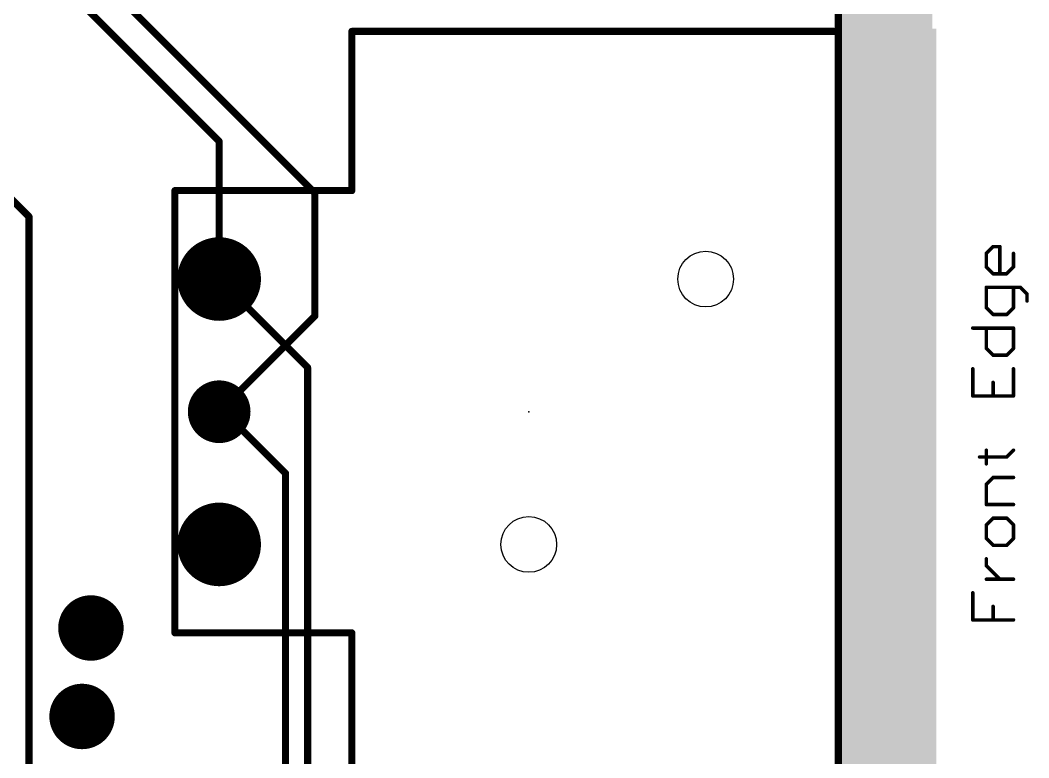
# Model space of a CAD drawing. Extents: x -23 to 84, y -8 to 75.
# Drawn here: x 37.47 to 66.43, y 25.48 to 46.66 of the extents above; entities that cross this region are included whole.
import ezdxf

# ---------------------------------------------------------------- set-up
doc = ezdxf.new("R2010")
doc.units = 0
for name, color, linetype in [('1', 12, 'CONTINUOUS'), ('16', 132, 'CONTINUOUS'), ('17', 110, 'CONTINUOUS'), ('20', 53, 'CONTINUOUS'), ('23', 53, 'CONTINUOUS'), ('51', 253, 'CONTINUOUS')]:
    doc.layers.add(name, color=color, linetype=linetype)

# ---------------------------------------------------------------- blocks, each defined once
blk = doc.blocks.new('RECT')
blk.add_solid([(-0.5, -0.5), (0.5, -0.5), (-0.5, 0.5), (0.5, 0.5)])
blk = doc.blocks.new('ROUNDP')
at = {"const_width": 0.5}
blk.add_lwpolyline([(0, -0.25, 1), (0, 0.25, 1), (0, -0.25)], format="xyb", dxfattribs=at)

msp = doc.modelspace()

# ---------------------------------------------------------------- linework, layer by layer
at = {"layer": '1', "const_width": 0.2032}
for points in [[(60.96, 0), (60.96, 68.58)], [(37.719, 41.021), (36.83, 41.91)], [(37.719, 19.685), (37.719, 41.021)], [(45.72, 36.69), (43.18, 39.23)], [(45.72, 10.528), (45.72, 36.69)], [(43.18, 35.42), (43.32, 35.42)], [(43.32, 35.42), (45.085, 33.655)], [(45.085, 33.655), (45.085, 13.703)]]:
    msp.add_lwpolyline(points, dxfattribs=at)
at = {"layer": '1', "const_width": 0.1016}
for points in [[(37.7698, 41.021, 1), (37.6682, 41.021)], [(37.6831, 40.9851, 1), (37.7549, 41.0569)], [(43.2159, 39.2659, 1), (43.1441, 39.1941)], [(45.7708, 36.69, 1), (45.6692, 36.69)], [(45.6841, 36.6541, 1), (45.7559, 36.7259)], [(43.18, 35.4708, 1), (43.18, 35.3692)], [(43.3559, 35.4559, 1), (43.2841, 35.3841)], [(43.32, 35.3692, 1), (43.32, 35.4708)], [(45.1358, 33.655, 1), (45.0342, 33.655)], [(45.0491, 33.6191, 1), (45.1209, 33.6909)]]:
    msp.add_lwpolyline(points, format="xyb", dxfattribs=at)
at = {"layer": '16', "const_width": 0.2032}
for points in [[(60.96, 0), (60.96, 68.58)], [(36.83, 50.8), (45.9295, 41.7005)], [(36.83, 49.53), (43.18, 43.18)], [(43.18, 43.18), (43.18, 39.23)], [(45.9295, 41.7005), (45.9295, 38.1696)], [(45.9295, 38.1696), (43.18, 35.42)]]:
    msp.add_lwpolyline(points, dxfattribs=at)
at = {"layer": '16', "const_width": 0.1016}
for points in [[(43.2308, 43.18, 1), (43.1292, 43.18)], [(43.1441, 43.1441, 1), (43.2159, 43.2159)], [(45.9804, 41.7005, 1), (45.8787, 41.7005)], [(45.8936, 41.6645, 1), (45.9655, 41.7364)], [(43.1292, 39.23, 1), (43.2308, 39.23)], [(45.9655, 38.1336, 1), (45.8936, 38.2055)], [(45.8787, 38.1696, 1), (45.9804, 38.1696)], [(43.1441, 35.4559, 1), (43.2159, 35.3841)]]:
    msp.add_lwpolyline(points, format="xyb", dxfattribs=at)
at = {"layer": '20', "const_width": 0.2032}
msp.add_lwpolyline([(60.96, 0), (60.96, 68.58)], dxfattribs=at)
at = {"layer": '20'}
for centre in [(57.15, 39.23), (52.07, 31.61)]:
    msp.add_circle(centre, 0.8001, dxfattribs=at)
at = {"layer": '23'}
for p in [(52.07, 35.42), (39.37, 29.21)]:
    msp.add_point(p, dxfattribs=at)
at = {"layer": '51'}
for points, const_width in [([(60.833, 46.342), (46.99, 46.342)], 0.2032), ([(46.99, 46.342), (46.99, 41.77)], 0.2032), ([(46.99, 41.77), (41.91, 41.77)], 0.2032), ([(41.91, 41.77), (41.91, 29.07)], 0.2032), ([(65.2096, 39.9661), (65.4045, 40.161)], 0.1016), ([(65.2096, 39.5763), (65.2096, 39.9661)], 0.1016), ([(65.4045, 40.161), (65.5994, 40.161)], 0.1016), ([(65.5994, 40.161), (65.5994, 39.3814)], 0.1016), ([(65.9892, 39.9661), (65.9892, 39.5763)], 0.1016), ([(65.4045, 39.3814), (65.2096, 39.5763)], 0.1016), ([(65.7943, 39.3814), (65.4045, 39.3814)], 0.1016), ([(65.9892, 39.5763), (65.7943, 39.3814)], 0.1016), ([(66.1841, 38.9916), (65.2096, 38.9916)], 0.1016), ([(65.2096, 38.9916), (65.2096, 38.4069)], 0.1016), ([(65.9892, 38.4069), (65.9892, 38.9916)], 0.1016), ([(66.379, 38.7967), (66.1841, 38.9916)], 0.1016), ([(66.379, 38.6018), (66.379, 38.7967)], 0.1016), ([(65.2096, 38.4069), (65.4045, 38.212)], 0.1016), ([(65.4045, 38.212), (65.7943, 38.212)], 0.1016), ([(65.7943, 38.212), (65.9892, 38.4069)], 0.1016), ([(64.8198, 37.8222), (65.9892, 37.8222)], 0.1016), ([(65.2096, 37.2375), (65.2096, 37.8222)], 0.1016), ([(65.9892, 37.8222), (65.9892, 37.2375)], 0.1016), ([(65.4045, 37.0426), (65.2096, 37.2375)], 0.1016), ([(65.7943, 37.0426), (65.4045, 37.0426)], 0.1016), ([(65.9892, 37.2375), (65.7943, 37.0426)], 0.1016), ([(64.8198, 36.6528), (64.8198, 35.8732)], 0.1016), ([(65.9892, 35.8732), (65.9892, 36.6528)], 0.1016), ([(65.4045, 35.8732), (65.4045, 36.263)], 0.1016), ([(64.8198, 35.8732), (65.9892, 35.8732)], 0.1016), ([(65.2096, 33.9242), (65.2096, 34.314)], 0.1016), ([(65.7943, 34.1191), (65.9892, 34.314)], 0.1016), ([(65.0147, 34.1191), (65.7943, 34.1191)], 0.1016), ([(65.2096, 33.3395), (65.4045, 33.5344)], 0.1016), ([(65.2096, 32.7548), (65.2096, 33.3395)], 0.1016), ([(65.4045, 33.5344), (65.9892, 33.5344)], 0.1016), ([(65.9892, 32.7548), (65.2096, 32.7548)], 0.1016), ([(65.4045, 32.365), (65.2096, 32.1701)], 0.1016), ([(65.2096, 32.1701), (65.2096, 31.7803)], 0.1016), ([(65.7943, 32.365), (65.4045, 32.365)], 0.1016), ([(65.9892, 32.1701), (65.7943, 32.365)], 0.1016), ([(65.9892, 31.7803), (65.9892, 32.1701)], 0.1016), ([(65.2096, 31.7803), (65.4045, 31.5854)], 0.1016), ([(65.4045, 31.5854), (65.7943, 31.5854)], 0.1016), ([(65.7943, 31.5854), (65.9892, 31.7803)], 0.1016), ([(65.2096, 31.0007), (65.2096, 31.1956)], 0.1016), ([(65.5994, 30.6109), (65.2096, 31.0007)], 0.1016), ([(65.9892, 30.6109), (65.2096, 30.6109)], 0.1016), ([(64.8198, 29.4415), (64.8198, 30.2211)], 0.1016), ([(65.4045, 29.4415), (65.4045, 29.8313)], 0.1016), ([(65.9892, 29.4415), (64.8198, 29.4415)], 0.1016), ([(41.91, 29.07), (46.99, 29.07)], 0.2032), ([(46.99, 29.07), (46.99, 24.498)], 0.2032)]:
    msp.add_lwpolyline(points, dxfattribs=dict(at, const_width=const_width))
for points, const_width in [([(46.99, 46.3928, 1), (46.99, 46.2912)], 0.1016), ([(47.0408, 46.342, 1), (46.9392, 46.342)], 0.1016), ([(60.833, 46.2912, 1), (60.833, 46.3928)], 0.1016), ([(41.91, 41.8208, 1), (41.91, 41.7192)], 0.1016), ([(41.9608, 41.77, 1), (41.8592, 41.77)], 0.1016), ([(46.9392, 41.77, 1), (47.0408, 41.77)], 0.1016), ([(46.99, 41.7192, 1), (46.99, 41.8208)], 0.1016), ([(65.235, 39.9661, 1), (65.1842, 39.9661)], 0.0508), ([(65.1916, 39.984, 1), (65.2276, 39.9481)], 0.0508), ([(65.4045, 40.1864, 1), (65.4045, 40.1356)], 0.0508), ([(65.4225, 40.143, 1), (65.3865, 40.1789)], 0.0508), ([(65.6248, 40.161, 1), (65.574, 40.161)], 0.0508), ([(65.5994, 40.1356, 1), (65.5994, 40.1864)], 0.0508), ([(66.0146, 39.9661, 1), (65.9638, 39.9661)], 0.0508), ([(65.2276, 39.5942, 1), (65.1916, 39.5583)], 0.0508), ([(65.1842, 39.5763, 1), (65.235, 39.5763)], 0.0508), ([(65.4045, 39.4068, 1), (65.4045, 39.356)], 0.0508), ([(65.3865, 39.3634, 1), (65.4225, 39.3993)], 0.0508), ([(65.574, 39.3814, 1), (65.6248, 39.3814)], 0.0508), ([(65.7763, 39.3993, 1), (65.8123, 39.3634)], 0.0508), ([(65.7943, 39.356, 1), (65.7943, 39.4068)], 0.0508), ([(65.9638, 39.5763, 1), (66.0146, 39.5763)], 0.0508), ([(66.0072, 39.5583, 1), (65.9712, 39.5942)], 0.0508), ([(65.2096, 39.017, 1), (65.2096, 38.9662)], 0.0508), ([(65.235, 38.9916, 1), (65.1842, 38.9916)], 0.0508), ([(66.0146, 38.9916, 1), (65.9638, 38.9916)], 0.0508), ([(66.2021, 39.0095, 1), (66.1661, 38.9736)], 0.0508), ([(66.1841, 38.9662, 1), (66.1841, 39.017)], 0.0508), ([(66.4044, 38.7967, 1), (66.3536, 38.7967)], 0.0508), ([(66.361, 38.7787, 1), (66.397, 38.8146)], 0.0508), ([(66.3536, 38.6018, 1), (66.4044, 38.6018)], 0.0508), ([(65.2276, 38.4248, 1), (65.1916, 38.3889)], 0.0508), ([(65.1842, 38.4069, 1), (65.235, 38.4069)], 0.0508), ([(65.4045, 38.2374, 1), (65.4045, 38.1866)], 0.0508), ([(65.3865, 38.194, 1), (65.4225, 38.2299)], 0.0508), ([(65.7763, 38.2299, 1), (65.8123, 38.194)], 0.0508), ([(65.7943, 38.1866, 1), (65.7943, 38.2374)], 0.0508), ([(65.9638, 38.4069, 1), (66.0146, 38.4069)], 0.0508), ([(66.0072, 38.3889, 1), (65.9712, 38.4248)], 0.0508), ([(64.8198, 37.8476, 1), (64.8198, 37.7968)], 0.0508), ([(65.235, 37.8222, 1), (65.1842, 37.8222)], 0.0508), ([(66.0146, 37.8222, 1), (65.9638, 37.8222)], 0.0508), ([(65.9892, 37.7968, 1), (65.9892, 37.8476)], 0.0508), ([(65.2276, 37.2554, 1), (65.1916, 37.2195)], 0.0508), ([(65.1842, 37.2375, 1), (65.235, 37.2375)], 0.0508), ([(65.4045, 37.068, 1), (65.4045, 37.0172)], 0.0508), ([(65.3865, 37.0246, 1), (65.4225, 37.0605)], 0.0508), ([(65.7763, 37.0605, 1), (65.8123, 37.0246)], 0.0508), ([(65.7943, 37.0172, 1), (65.7943, 37.068)], 0.0508), ([(65.9638, 37.2375, 1), (66.0146, 37.2375)], 0.0508), ([(66.0072, 37.2195, 1), (65.9712, 37.2554)], 0.0508), ([(64.8452, 36.6528, 1), (64.7944, 36.6528)], 0.0508), ([(66.0146, 36.6528, 1), (65.9638, 36.6528)], 0.0508), ([(65.4299, 36.263, 1), (65.3791, 36.263)], 0.0508), ([(64.8198, 35.8986, 1), (64.8198, 35.8478)], 0.0508), ([(65.9892, 35.8478, 1), (65.9892, 35.8986)], 0.0508), ([(64.7944, 35.8732, 1), (64.8452, 35.8732)], 0.0508), ([(65.3791, 35.8732, 1), (65.4299, 35.8732)], 0.0508), ([(65.9638, 35.8732, 1), (66.0146, 35.8732)], 0.0508), ([(65.235, 34.314, 1), (65.1842, 34.314)], 0.0508), ([(66.0072, 34.296, 1), (65.9712, 34.332)], 0.0508), ([(65.0147, 34.1445, 1), (65.0147, 34.0937)], 0.0508), ([(65.1842, 33.9242, 1), (65.235, 33.9242)], 0.0508), ([(65.7763, 34.1371, 1), (65.8123, 34.1011)], 0.0508), ([(65.7943, 34.0937, 1), (65.7943, 34.1445)], 0.0508), ([(65.1916, 33.3575, 1), (65.2276, 33.3215)], 0.0508), ([(65.235, 33.3395, 1), (65.1842, 33.3395)], 0.0508), ([(65.4045, 33.5598, 1), (65.4045, 33.509)], 0.0508), ([(65.4225, 33.5164, 1), (65.3865, 33.5524)], 0.0508), ([(65.9892, 33.509, 1), (65.9892, 33.5598)], 0.0508), ([(65.2096, 32.7802, 1), (65.2096, 32.7294)], 0.0508), ([(65.1842, 32.7548, 1), (65.235, 32.7548)], 0.0508), ([(65.9892, 32.7294, 1), (65.9892, 32.7802)], 0.0508), ([(65.1916, 32.1881, 1), (65.2276, 32.1521)], 0.0508), ([(65.235, 32.1701, 1), (65.1842, 32.1701)], 0.0508), ([(65.4045, 32.3904, 1), (65.4045, 32.3396)], 0.0508), ([(65.4225, 32.347, 1), (65.3865, 32.383)], 0.0508), ([(65.8123, 32.383, 1), (65.7763, 32.347)], 0.0508), ([(65.7943, 32.3396, 1), (65.7943, 32.3904)], 0.0508), ([(66.0146, 32.1701, 1), (65.9638, 32.1701)], 0.0508), ([(65.9712, 32.1521, 1), (66.0072, 32.1881)], 0.0508), ([(65.2276, 31.7983, 1), (65.1916, 31.7623)], 0.0508), ([(65.1842, 31.7803, 1), (65.235, 31.7803)], 0.0508), ([(65.4045, 31.6108, 1), (65.4045, 31.56)], 0.0508), ([(65.3865, 31.5674, 1), (65.4225, 31.6034)], 0.0508), ([(65.7763, 31.6034, 1), (65.8123, 31.5674)], 0.0508), ([(65.7943, 31.56, 1), (65.7943, 31.6108)], 0.0508), ([(65.9638, 31.7803, 1), (66.0146, 31.7803)], 0.0508), ([(66.0072, 31.7623, 1), (65.9712, 31.7983)], 0.0508), ([(65.2276, 31.0187, 1), (65.1916, 30.9827)], 0.0508), ([(65.235, 31.1956, 1), (65.1842, 31.1956)], 0.0508), ([(65.1842, 31.0007, 1), (65.235, 31.0007)], 0.0508), ([(65.2096, 30.6363, 1), (65.2096, 30.5855)], 0.0508), ([(65.5814, 30.5929, 1), (65.6174, 30.6289)], 0.0508), ([(65.9892, 30.5855, 1), (65.9892, 30.6363)], 0.0508), ([(64.8452, 30.2211, 1), (64.7944, 30.2211)], 0.0508), ([(65.4299, 29.8313, 1), (65.3791, 29.8313)], 0.0508), ([(64.8198, 29.4669, 1), (64.8198, 29.4161)], 0.0508), ([(64.7944, 29.4415, 1), (64.8452, 29.4415)], 0.0508), ([(65.3791, 29.4415, 1), (65.4299, 29.4415)], 0.0508), ([(65.9892, 29.4161, 1), (65.9892, 29.4669)], 0.0508), ([(41.91, 29.1208, 1), (41.91, 29.0192)], 0.1016), ([(41.8592, 29.07, 1), (41.9608, 29.07)], 0.1016), ([(47.0408, 29.07, 1), (46.9392, 29.07)], 0.1016), ([(46.99, 29.0192, 1), (46.99, 29.1208)], 0.1016)]:
    msp.add_lwpolyline(points, format="xyb", dxfattribs=dict(at, const_width=const_width))

# ---------------------------------------------------------------- block references
at = {"layer": '17', "rotation": 270}
for p, xscale, yscale in [((43.18, 39.23), 2.4003, 2.4003), ((43.18, 39.23), 2.4003, 2.4003), ((43.18, 35.42), 1.8, 1.8), ((43.18, 35.42), 1.8, 1.8), ((43.18, 31.61), 2.4003, 2.4003), ((43.18, 31.61), 2.4003, 2.4003)]:
    msp.add_blockref('ROUNDP', p, dxfattribs=dict(at, xscale=xscale, yscale=yscale))
at = {"layer": '17', "xscale": 1.8796, "yscale": 1.8796}
for p in [(39.497, 29.21), (39.497, 29.21), (39.243, 26.67), (39.243, 26.67)]:
    msp.add_blockref('ROUNDP', p, dxfattribs=at)
at = {"layer": '51', "rotation": 270}
for p, xscale, yscale in [((62.31, 35.27), 25.3, 2.7), ((62.32, 35.42), 22, 2.9), ((39.37, 29.21), 0.508, 0.508), ((39.37, 26.67), 0.508, 0.508)]:
    msp.add_blockref('RECT', p, dxfattribs=dict(at, xscale=xscale, yscale=yscale))

doc.saveas('drawing.dxf')
